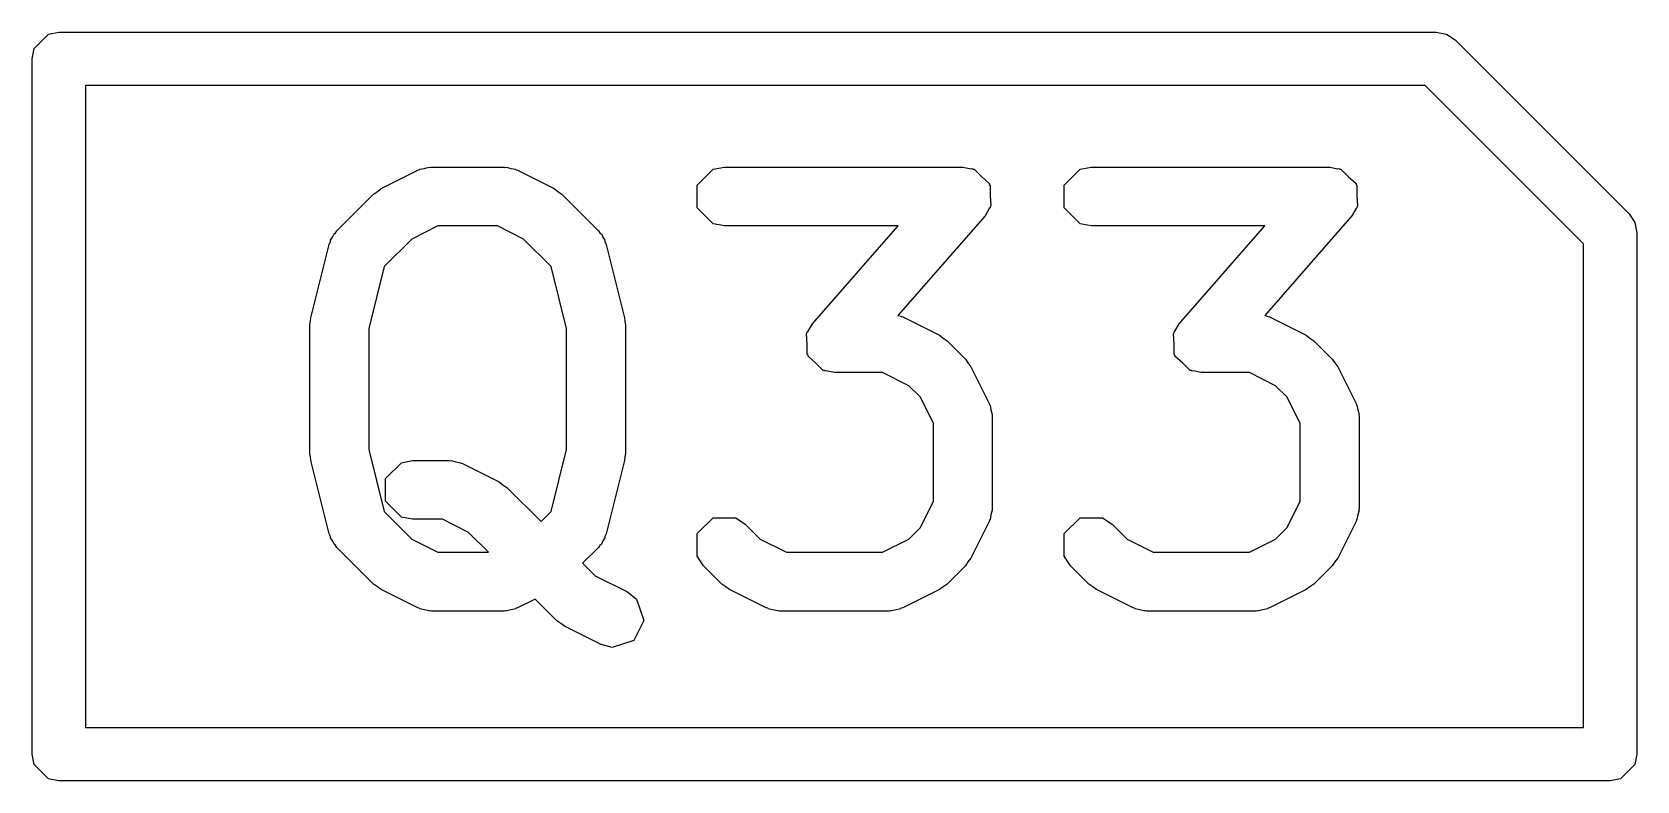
# Model space of a CAD drawing. Header units: millimetres. Extents: x 129 to 276, y -185 to -58.
# Drawn here: x 201.75 to 204.75, y -78.2 to -76.8 of the extents above; entities that cross this region are included whole.
import ezdxf

# ---------------------------------------------------------------- set-up
doc = ezdxf.new("R2010")
doc.units = ezdxf.units.MM
doc.layers.add('F.Fab', color=9, linetype='CONTINUOUS', true_color=0xafafaf)

msp = doc.modelspace()

# ---------------------------------------------------------------- linework, layer by layer
at = {"layer": 'F.Fab', "linetype": 'CONTINUOUS'}
for p, q in [((201.780866, -76.803806), (201.8, -76.8)), ((201.8, -76.8), (204.375, -76.8)), ((204.375, -76.8), (204.394134, -76.803806)), ((201.753806, -76.830866), (201.780866, -76.803806)), ((204.394134, -76.803806), (204.410355, -76.814645)), ((204.410355, -76.814645), (204.735355, -77.139644)), ((201.75, -76.85), (201.753806, -76.830866)), ((201.75, -78.15), (201.75, -76.85)), ((201.85, -76.9), (201.85, -78.1)), ((204.35429, -76.9), (201.85, -76.9)), ((204.65, -77.19571), (204.35429, -76.9)), ((202.402546, -77.092458), (202.471117, -77.058172)), ((202.471117, -77.058172), (202.473773, -77.057444)), ((202.473773, -77.057444), (202.474666, -77.056552)), ((202.474666, -77.056552), (202.483317, -77.054831)), ((202.483317, -77.054831), (202.491815, -77.052504)), ((202.491815, -77.052504), (202.493011, -77.052902)), ((202.493011, -77.052902), (202.495714, -77.052365)), ((202.495714, -77.052365), (202.632857, -77.052365)), ((202.632857, -77.052365), (202.635559, -77.052902)), ((202.635559, -77.052902), (202.636756, -77.052504)), ((202.636756, -77.052504), (202.645253, -77.054831)), ((202.645253, -77.054831), (202.653905, -77.056552)), ((202.653905, -77.056552), (202.654797, -77.057444)), ((202.654797, -77.057444), (202.657454, -77.058172)), ((202.657454, -77.058172), (202.726025, -77.092458)), ((202.993473, -77.086317), (203.023238, -77.056552)), ((203.023238, -77.056552), (203.044286, -77.052365)), ((203.044286, -77.052365), (203.49, -77.052365)), ((203.49, -77.052365), (203.505337, -77.055416)), ((203.505337, -77.055416), (203.50762, -77.055264)), ((203.50762, -77.055264), (203.508516, -77.056048)), ((203.508516, -77.056048), (203.511048, -77.056552)), ((203.511048, -77.056552), (203.52474, -77.070244)), ((203.679187, -77.086317), (203.708952, -77.056552)), ((203.708952, -77.056552), (203.73, -77.052365)), ((203.73, -77.052365), (204.175714, -77.052365)), ((204.175714, -77.052365), (204.191051, -77.055416)), ((204.191051, -77.055416), (204.193334, -77.055264)), ((204.193334, -77.055264), (204.19423, -77.056048)), ((204.19423, -77.056048), (204.196762, -77.056552)), ((204.196762, -77.056552), (204.210454, -77.070244)), ((202.388253, -77.10276), (202.395583, -77.097861)), ((202.395583, -77.097861), (202.402546, -77.092458)), ((202.726025, -77.092458), (202.732981, -77.097857)), ((202.732981, -77.097857), (202.740319, -77.10276)), ((202.993473, -77.128413), (202.993473, -77.086317)), ((203.52474, -77.070244), (203.539301, -77.082985)), ((203.539301, -77.082985), (203.53943, -77.084934)), ((203.53943, -77.084934), (203.540813, -77.086317)), ((203.540813, -77.086317), (203.540813, -77.105665)), ((203.679187, -77.128413), (203.679187, -77.086317)), ((204.210454, -77.070244), (204.225015, -77.082985)), ((204.225015, -77.082985), (204.225144, -77.084934)), ((204.225144, -77.084934), (204.226527, -77.086317)), ((204.226527, -77.086317), (204.226527, -77.105665)), ((202.31968, -77.171331), (202.388253, -77.10276)), ((202.740319, -77.10276), (202.808891, -77.171331)), ((203.023238, -77.158178), (202.993473, -77.128413)), ((203.540813, -77.128413), (203.539197, -77.130028)), ((203.540813, -77.105665), (203.542101, -77.124986)), ((203.542101, -77.124986), (203.540813, -77.127222)), ((203.540813, -77.127222), (203.540813, -77.128413)), ((203.708952, -77.158178), (203.679187, -77.128413)), ((204.226527, -77.128413), (204.224911, -77.130028)), ((204.226527, -77.105665), (204.227815, -77.124986)), ((204.227815, -77.124986), (204.226527, -77.127222)), ((204.226527, -77.127222), (204.226527, -77.128413)), ((203.044286, -77.162365), (203.023238, -77.158178)), ((203.531392, -77.143583), (203.368487, -77.32976)), ((203.539197, -77.130028), (203.531392, -77.143583)), ((203.73, -77.162365), (203.708952, -77.158178)), ((204.217106, -77.143583), (204.054201, -77.32976)), ((204.224911, -77.130028), (204.217106, -77.143583)), ((204.735355, -77.139644), (204.746194, -77.155865)), ((204.746194, -77.155865), (204.746194, -77.155866)), ((204.746194, -77.155866), (204.75, -77.175)), ((202.307757, -77.191495), (202.307758, -77.189175)), ((202.307758, -77.189175), (202.311499, -77.183574)), ((202.311499, -77.183574), (202.31438, -77.177478)), ((202.31438, -77.177478), (202.316371, -77.176283)), ((202.316371, -77.176283), (202.31968, -77.171331)), ((202.459723, -77.186851), (202.408233, -77.238341)), ((202.508697, -77.162365), (202.459723, -77.186851)), ((202.619874, -77.162365), (202.508697, -77.162365)), ((202.668847, -77.186852), (202.619874, -77.162365)), ((202.720336, -77.238339), (202.668847, -77.186852)), ((202.808891, -77.171331), (202.8122, -77.176284)), ((202.8122, -77.176284), (202.814191, -77.177479)), ((202.814191, -77.177479), (202.817069, -77.183572)), ((202.817069, -77.183572), (202.820813, -77.189175)), ((202.820813, -77.189175), (202.820813, -77.191496)), ((203.368793, -77.162365), (203.044286, -77.162365)), ((203.208608, -77.345433), (203.368793, -77.162365)), ((204.054507, -77.162365), (203.73, -77.162365)), ((203.894322, -77.345433), (204.054507, -77.162365)), ((204.75, -77.175), (204.75, -78.15)), ((202.270927, -77.334025), (202.305213, -77.196882)), ((202.305213, -77.196882), (202.307757, -77.191495)), ((202.820813, -77.191496), (202.823358, -77.196883)), ((202.823358, -77.196883), (202.857643, -77.334026)), ((204.65, -78.1), (204.65, -77.19571)), ((202.408233, -77.238341), (202.379285, -77.354137)), ((202.749285, -77.354136), (202.720336, -77.238339)), ((202.270599, -77.340757), (202.270927, -77.334025)), ((202.857643, -77.334026), (202.85797, -77.340757)), ((203.368487, -77.32976), (203.373905, -77.330838)), ((203.373905, -77.330838), (203.374797, -77.33173)), ((203.374797, -77.33173), (203.377454, -77.332458)), ((203.377454, -77.332458), (203.446026, -77.366744)), ((204.054201, -77.32976), (204.059619, -77.330838)), ((204.059619, -77.330838), (204.060511, -77.33173)), ((204.060511, -77.33173), (204.063168, -77.332458)), ((204.063168, -77.332458), (204.13174, -77.366744)), ((202.269285, -77.347365), (202.270599, -77.340757)), ((202.269285, -77.587365), (202.269285, -77.347365)), ((202.379285, -77.354137), (202.379285, -77.580593)), ((202.749285, -77.580593), (202.749285, -77.354136)), ((202.85797, -77.340757), (202.859285, -77.347365)), ((202.859285, -77.347365), (202.859285, -77.587365)), ((203.197899, -77.364031), (203.199187, -77.361794)), ((203.199187, -77.383351), (203.197899, -77.364031)), ((203.199187, -77.360603), (203.200803, -77.358986)), ((203.199187, -77.361794), (203.199187, -77.360603)), ((203.200803, -77.358986), (203.208608, -77.345433)), ((203.446026, -77.366744), (203.452986, -77.372146)), ((203.883613, -77.364031), (203.884901, -77.361794)), ((203.884901, -77.383351), (203.883613, -77.364031)), ((203.884901, -77.360603), (203.886517, -77.358986)), ((203.884901, -77.361794), (203.884901, -77.360603)), ((203.886517, -77.358986), (203.894322, -77.345433)), ((204.13174, -77.366744), (204.1387, -77.372146)), ((203.199187, -77.402699), (203.199187, -77.383351)), ((203.452986, -77.372146), (203.46032, -77.377046)), ((203.46032, -77.377046), (203.494605, -77.411331)), ((203.884901, -77.402699), (203.884901, -77.383351)), ((204.1387, -77.372146), (204.146034, -77.377046)), ((204.146034, -77.377046), (204.180319, -77.411331)), ((203.200568, -77.40408), (203.199187, -77.402699)), ((203.200699, -77.406032), (203.200568, -77.40408)), ((203.215263, -77.418775), (203.200699, -77.406032)), ((203.228952, -77.432464), (203.215263, -77.418775)), ((203.494605, -77.411331), (203.499502, -77.418661)), ((203.499502, -77.418661), (203.504907, -77.425625)), ((203.504907, -77.425625), (203.539194, -77.494197)), ((203.886282, -77.40408), (203.884901, -77.402699)), ((203.886413, -77.406032), (203.886282, -77.40408)), ((203.900977, -77.418775), (203.886413, -77.406032)), ((203.914666, -77.432464), (203.900977, -77.418775)), ((204.180319, -77.411331), (204.185216, -77.418661)), ((204.185216, -77.418661), (204.190621, -77.425625)), ((204.190621, -77.425625), (204.224908, -77.494197)), ((203.231483, -77.432967), (203.228952, -77.432464)), ((203.23238, -77.433752), (203.231483, -77.432967)), ((203.234662, -77.433599), (203.23238, -77.433752)), ((203.25, -77.436651), (203.234662, -77.433599)), ((203.339874, -77.436651), (203.25, -77.436651)), ((203.388849, -77.461139), (203.339874, -77.436651)), ((203.917197, -77.432967), (203.914666, -77.432464)), ((203.918094, -77.433752), (203.917197, -77.432967)), ((203.920376, -77.433599), (203.918094, -77.433752)), ((203.935714, -77.436651), (203.920376, -77.433599)), ((204.025588, -77.436651), (203.935714, -77.436651)), ((204.074563, -77.461139), (204.025588, -77.436651)), ((203.410513, -77.482803), (203.388849, -77.461139)), ((203.435, -77.531777), (203.410513, -77.482803)), ((204.096227, -77.482803), (204.074563, -77.461139)), ((204.120714, -77.531777), (204.096227, -77.482803)), ((203.539194, -77.494197), (203.539921, -77.496854)), ((203.539921, -77.496854), (203.540813, -77.497746)), ((203.540813, -77.497746), (203.542531, -77.506386)), ((203.542531, -77.506386), (203.544862, -77.514896)), ((203.544862, -77.514896), (203.544462, -77.516093)), ((203.544462, -77.516093), (203.545, -77.518794)), ((203.545, -77.518794), (203.545, -77.690222)), ((204.224908, -77.494197), (204.225635, -77.496854)), ((204.225635, -77.496854), (204.226527, -77.497746)), ((204.226527, -77.497746), (204.228245, -77.506386)), ((204.228245, -77.506386), (204.230576, -77.514896)), ((204.230576, -77.514896), (204.230176, -77.516093)), ((204.230176, -77.516093), (204.230714, -77.518794)), ((204.230714, -77.518794), (204.230714, -77.690222)), ((203.435, -77.677239), (203.435, -77.531777)), ((204.120714, -77.677239), (204.120714, -77.531777)), ((202.270599, -77.593972), (202.269285, -77.587365)), ((202.270927, -77.600705), (202.270599, -77.593972)), ((202.305213, -77.737848), (202.270927, -77.600705)), ((202.379285, -77.580593), (202.408234, -77.696389)), ((202.410615, -77.634889), (202.44038, -77.605124)), ((202.44038, -77.605124), (202.461428, -77.600937)), ((202.461428, -77.600937), (202.53, -77.600937)), ((202.53, -77.600937), (202.5327, -77.601474)), ((202.5327, -77.601474), (202.533898, -77.601075)), ((202.533898, -77.601075), (202.542406, -77.603404)), ((202.542406, -77.603404), (202.551048, -77.605124)), ((202.551048, -77.605124), (202.551939, -77.606015)), ((202.551939, -77.606015), (202.554596, -77.606743)), ((202.554596, -77.606743), (202.623167, -77.641028)), ((202.720336, -77.696389), (202.749285, -77.580593)), ((202.857643, -77.600704), (202.823358, -77.737847)), ((202.85797, -77.593972), (202.857643, -77.600704)), ((202.859285, -77.587365), (202.85797, -77.593972)), ((202.410615, -77.676985), (202.410615, -77.634889)), ((202.623167, -77.641028), (202.630133, -77.646434)), ((202.630133, -77.646434), (202.637462, -77.651331)), ((202.637462, -77.651331), (202.701428, -77.715297)), ((202.408234, -77.696389), (202.459722, -77.747877)), ((202.44038, -77.70675), (202.410615, -77.676985)), ((202.701428, -77.715297), (202.720336, -77.696389)), ((203.410511, -77.726215), (203.435, -77.677239)), ((203.544862, -77.69412), (203.542531, -77.702629)), ((203.545, -77.690222), (203.544462, -77.692922)), ((203.544462, -77.692922), (203.544862, -77.69412)), ((204.096225, -77.726215), (204.120714, -77.677239)), ((204.230576, -77.69412), (204.228245, -77.702629)), ((204.230714, -77.690222), (204.230176, -77.692922)), ((204.230176, -77.692922), (204.230576, -77.69412)), ((202.461428, -77.710937), (202.44038, -77.70675)), ((202.517016, -77.710937), (202.461428, -77.710937)), ((202.56599, -77.735423), (202.517016, -77.710937)), ((202.993473, -77.737746), (203.02324, -77.70798)), ((203.02324, -77.70798), (203.065334, -77.707981)), ((203.065334, -77.707981), (203.083177, -77.719904)), ((203.083177, -77.719904), (203.111149, -77.747876)), ((203.388851, -77.747876), (203.410511, -77.726215)), ((203.539194, -77.714819), (203.504907, -77.783391)), ((203.539921, -77.712161), (203.539194, -77.714819)), ((203.540813, -77.71127), (203.539921, -77.712161)), ((203.542531, -77.702629), (203.540813, -77.71127)), ((203.679187, -77.737746), (203.708954, -77.70798)), ((203.708954, -77.70798), (203.751048, -77.707981)), ((203.751048, -77.707981), (203.768891, -77.719904)), ((203.768891, -77.719904), (203.796863, -77.747876)), ((204.074565, -77.747876), (204.096225, -77.726215)), ((204.224908, -77.714819), (204.190621, -77.783391)), ((204.225635, -77.712161), (204.224908, -77.714819)), ((204.226527, -77.71127), (204.225635, -77.712161)), ((204.228245, -77.702629), (204.226527, -77.71127)), ((202.307758, -77.743235), (202.305213, -77.737848)), ((202.307758, -77.745555), (202.307758, -77.743235)), ((202.311499, -77.751155), (202.307758, -77.745555)), ((202.31438, -77.757252), (202.311499, -77.751155)), ((202.316371, -77.758446), (202.31438, -77.757252)), ((202.31968, -77.763399), (202.316371, -77.758446)), ((202.459722, -77.747877), (202.508698, -77.772365)), ((202.602932, -77.772365), (202.56599, -77.735423)), ((202.8122, -77.758445), (202.808891, -77.763399)), ((202.814191, -77.757251), (202.8122, -77.758445)), ((202.817069, -77.751157), (202.814191, -77.757251)), ((202.820813, -77.745555), (202.817069, -77.751157)), ((202.823358, -77.737847), (202.820813, -77.743234)), ((202.820813, -77.743234), (202.820813, -77.745555)), ((202.993472, -77.77984), (202.993473, -77.737746)), ((203.111149, -77.747876), (203.160127, -77.772365)), ((203.339873, -77.772365), (203.388851, -77.747876)), ((203.679186, -77.77984), (203.679187, -77.737746)), ((203.796863, -77.747876), (203.845841, -77.772365)), ((204.025587, -77.772365), (204.074565, -77.747876)), ((202.388252, -77.831971), (202.31968, -77.763399)), ((202.508698, -77.772365), (202.602932, -77.772365)), ((202.808891, -77.763399), (202.77921, -77.793079)), ((203.005395, -77.797684), (202.993472, -77.77984)), ((203.160127, -77.772365), (203.339873, -77.772365)), ((203.504907, -77.783391), (203.4995, -77.790357)), ((203.691109, -77.797684), (203.679186, -77.77984)), ((203.845841, -77.772365), (204.025587, -77.772365)), ((204.190621, -77.783391), (204.185214, -77.790357)), ((202.77921, -77.793079), (202.80258, -77.81645)), ((202.80258, -77.81645), (202.863168, -77.846744)), ((203.03968, -77.83197), (203.005395, -77.797684)), ((203.494605, -77.797684), (203.46032, -77.83197)), ((203.4995, -77.790357), (203.494605, -77.797684)), ((203.725394, -77.83197), (203.691109, -77.797684)), ((204.180319, -77.797684), (204.146034, -77.83197)), ((204.185214, -77.790357), (204.180319, -77.797684)), ((202.39558, -77.836867), (202.388252, -77.831971)), ((202.402547, -77.842274), (202.39558, -77.836867)), ((202.471117, -77.876558), (202.402547, -77.842274)), ((202.863168, -77.846744), (202.880121, -77.859902)), ((203.047006, -77.836865), (203.03968, -77.83197)), ((203.053975, -77.842274), (203.047006, -77.836865)), ((203.122546, -77.876559), (203.053975, -77.842274)), ((203.446025, -77.842274), (203.377453, -77.876559)), ((203.452991, -77.836867), (203.446025, -77.842274)), ((203.46032, -77.83197), (203.452991, -77.836867)), ((203.73272, -77.836865), (203.725394, -77.83197)), ((203.739689, -77.842274), (203.73272, -77.836865)), ((203.80826, -77.876559), (203.739689, -77.842274)), ((204.131739, -77.842274), (204.063167, -77.876559)), ((204.138705, -77.836867), (204.131739, -77.842274)), ((204.146034, -77.83197), (204.138705, -77.836867)), ((202.473773, -77.877285), (202.471117, -77.876558)), ((202.474666, -77.878178), (202.473773, -77.877285)), ((202.483319, -77.879899), (202.474666, -77.878178)), ((202.491816, -77.882226), (202.483319, -77.879899)), ((202.645263, -77.879897), (202.636755, -77.882227)), ((202.653905, -77.878178), (202.645263, -77.879897)), ((202.654796, -77.877286), (202.653905, -77.878178)), ((202.657453, -77.876559), (202.654796, -77.877286)), ((202.690568, -77.860001), (202.657453, -77.876559)), ((202.73111, -77.900542), (202.690568, -77.860001)), ((202.880121, -77.859902), (202.893433, -77.899836)), ((203.125203, -77.877286), (203.122546, -77.876559)), ((203.126095, -77.878178), (203.125203, -77.877286)), ((203.134743, -77.879898), (203.126095, -77.878178)), ((203.143245, -77.882226), (203.134743, -77.879898)), ((203.365263, -77.879897), (203.356755, -77.882227)), ((203.373905, -77.878178), (203.365263, -77.879897)), ((203.374796, -77.877286), (203.373905, -77.878178)), ((203.377453, -77.876559), (203.374796, -77.877286)), ((203.810917, -77.877286), (203.80826, -77.876559)), ((203.811809, -77.878178), (203.810917, -77.877286)), ((203.820457, -77.879898), (203.811809, -77.878178)), ((203.828959, -77.882226), (203.820457, -77.879898)), ((204.050977, -77.879897), (204.042469, -77.882227)), ((204.059619, -77.878178), (204.050977, -77.879897)), ((204.06051, -77.877286), (204.059619, -77.878178)), ((204.063167, -77.876559), (204.06051, -77.877286)), ((202.493011, -77.881827), (202.491816, -77.882226)), ((202.495714, -77.882365), (202.493011, -77.881827)), ((202.632857, -77.882365), (202.495714, -77.882365)), ((202.635557, -77.881827), (202.632857, -77.882365)), ((202.636755, -77.882227), (202.635557, -77.881827)), ((202.73844, -77.90544), (202.73111, -77.900542)), ((202.745403, -77.910844), (202.73844, -77.90544)), ((202.893433, -77.899836), (202.874606, -77.937487)), ((203.14444, -77.881827), (203.143245, -77.882226)), ((203.147143, -77.882365), (203.14444, -77.881827)), ((203.352857, -77.882365), (203.147143, -77.882365)), ((203.355557, -77.881827), (203.352857, -77.882365)), ((203.356755, -77.882227), (203.355557, -77.881827)), ((203.830154, -77.881827), (203.828959, -77.882226)), ((203.832857, -77.882365), (203.830154, -77.881827)), ((204.038571, -77.882365), (203.832857, -77.882365)), ((204.041271, -77.881827), (204.038571, -77.882365)), ((204.042469, -77.882227), (204.041271, -77.881827)), ((202.813974, -77.94513), (202.745403, -77.910844)), ((202.874606, -77.937487), (202.834672, -77.950798)), ((202.834672, -77.950798), (202.813974, -77.94513)), ((201.85, -78.1), (204.65, -78.1)), ((201.753806, -78.169134), (201.75, -78.15)), ((204.75, -78.15), (204.746194, -78.169134)), ((201.780866, -78.196194), (201.753806, -78.169134)), ((204.746194, -78.169134), (204.719134, -78.196194)), ((201.8, -78.2), (201.780866, -78.196194)), ((204.7, -78.2), (201.8, -78.2)), ((204.719134, -78.196194), (204.7, -78.2))]:
    msp.add_line(p, q, dxfattribs=at)

doc.saveas('drawing.dxf')
